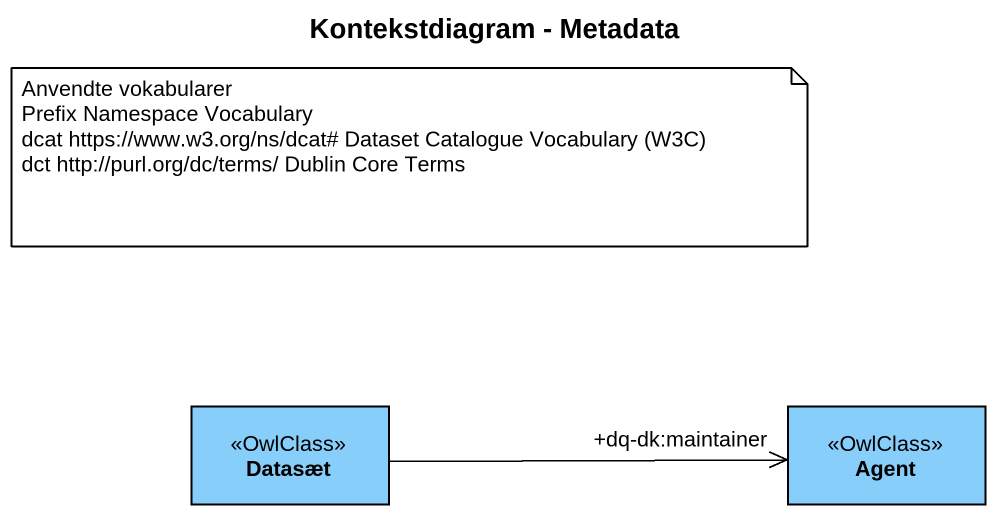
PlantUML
@startuml
title Kontekstdiagram - Metadata
hide circle
hide empty members
class Datasæt <<OwlClass>> #87CEFA
class "Agent" as Agent_ <<OwlClass>> #87CEFA
Datasæt -right-> "+dq-dk:maintainer" Agent_
note as N1
  Anvendte vokabularer
  Prefix Namespace Vocabulary
  dcat https://www.w3.org/ns/dcat# Dataset Catalogue Vocabulary (W3C)
  dct http://purl.org/dc/terms/ Dublin Core Terms
end note
@enduml
